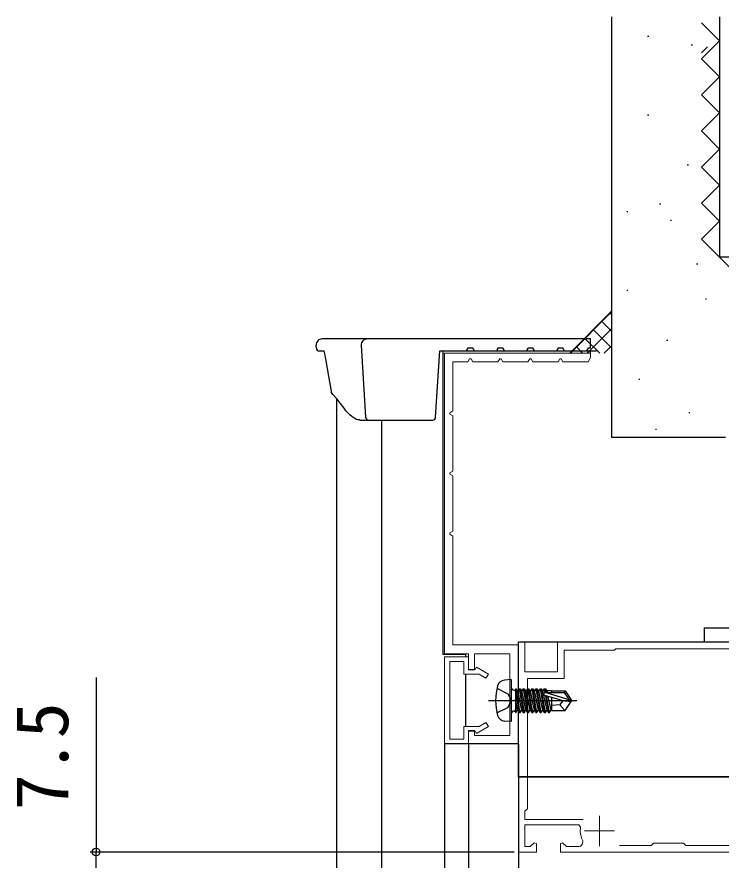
# Model space of a CAD drawing. Units: millimetres, scale not verified. Extents: x -525 to 525, y -783 to 779.
# Drawn here: x -227 to -109.8, y 220.9 to 361.2 of the extents above; entities that cross this region are included whole.
import ezdxf
from ezdxf.enums import TextEntityAlignment as Align

# ---------------------------------------------------------------- set-up
doc = ezdxf.new("R2010")
doc.units = ezdxf.units.MM
doc.header["$LTSCALE"] = 4
doc.layers.add('0-3_YKK_11', color=211, linetype='Continuous', lineweight=18)
for name, color, linetype in [('0-5_YKK_12', 2, 'Continuous'), ('0-6_YKK_13', 4, 'Continuous'), ('0-7_YKK_D', 6, 'Continuous'), ('0-9_YSS_K', 3, 'Continuous'), ('0-A_YSS_KE', 3, 'Continuous')]:
    doc.layers.add(name, color=color, linetype=linetype)
doc.styles.add('ＭＳ ゴシック', font='')
doc.styles.get('ＭＳ ゴシック').set_extended_font_data('MS Gothic')

msp = doc.modelspace()

# ---------------------------------------------------------------- linework, layer by layer
at = {"layer": '0-3_YKK_11'}
for p, q in [((-130, 228.2), (-130, 223.2)), ((-132.5, 225.7), (-127.5, 225.7))]:
    msp.add_line(p, q, dxfattribs=at)
at = {"layer": '0-3_YKK_11', "color": 30}
for points in [[(-155.8, 305.2), (-155.8, 255.2), (-151.8, 255.2), (-151.8, 252.5), (-150.8, 252.5), (-150.8, 255.2), (-144.9, 255.2), (-144.9, 241.6), (-150.8, 241.6), (-150.8, 242.4), (-151.8, 242.4), (-151.8, 240.2), (-143.5, 240.2), (-143.5, 256.7), (-154.4, 256.7), (-154.4, 274.796), (-154.9, 275.085), (-154.9, 275.316), (-154.4, 275.604), (-154.4, 284.796), (-154.9, 285.085), (-154.9, 285.316), (-154.4, 285.604), (-154.4, 294.796), (-154.9, 295.085), (-154.9, 295.316), (-154.4, 295.604), (-154.4, 303.8), (-151.904, 303.8), (-151.615, 304.3), (-151.385, 304.3), (-151.096, 303.8), (-146.904, 303.8), (-146.615, 304.3), (-146.385, 304.3), (-146.096, 303.8), (-141.904, 303.8), (-141.615, 304.3), (-141.385, 304.3), (-141.096, 303.8)], [(-141.096, 303.8), (-136.904, 303.8), (-136.615, 304.3), (-136.385, 304.3), (-136.096, 303.8), (-131.904, 303.8), (-131.5, 304.5), (-131.5, 305.2), (-155.8, 305.2)]]:
    msp.add_lwpolyline(points, dxfattribs=at)
at = {"layer": '0-3_YKK_11'}
for points in [[(-97.3, 256), (-97.3, 257.2), (-137, 257.2), (-137, 252.2), (-142.4, 252.2), (-142.4, 257.2), (-143.5, 257.2), (-143.5, 222.2), (-140.5, 222.2), (-140.5, 223.6), (-140.87, 223.754), (-141.524, 223.1), (-142.4, 223.1), (-142.4, 226.7), (-133.429, 226.7), (-133.135, 226.34)], [(-126.653, 223.3), (-121.4, 223.3), (-121, 223.7), (-116, 223.7), (-115.6, 223.3), (-100.5, 223.3), (-100.5, 251), (-101.55, 251), (-101.55, 256), (-127.3, 256), (-127.5, 255.8), (-135.9, 255.8), (-135.9, 251.1), (-142, 251.1), (-142, 229.4), (-142.4, 229), (-142.4, 227.6), (-132.721, 227.6)], [(-133.572, 223.1), (-135.476, 223.1), (-136.13, 223.754), (-136.5, 223.6), (-136.5, 222.2)], [(-136.5, 222.2), (-95.6, 222.2), (-95.6, 223.3)]]:
    msp.add_lwpolyline(points, dxfattribs=at)
at = {"layer": '0-3_YKK_11', "color": 30}
msp.add_lwpolyline([(-155.8, 254.7), (-155.8, 240.2), (-151.8, 240.2), (-151.8, 242.3), (-150.7, 242.3), (-150.485, 241.927), (-148.5, 243.073), (-148.9, 243.766), (-150.052, 243.1), (-152.6, 243.1), (-152.6, 241), (-154.9, 241), (-154.9, 253.9), (-152.6, 253.9), (-152.6, 251.8), (-150.052, 251.8), (-148.9, 251.135), (-148.5, 251.828), (-150.485, 252.974), (-150.7, 252.6), (-151.8, 252.6), (-151.8, 254.7)], close=True, dxfattribs=at)
at = {"layer": '0-3_YKK_11'}
for centre, radius, start, end in [((-130, 225.7), 3.2, 168.46306, 206.74369), ((-133.572, 223.9), 0.8, 269.99998, 26.74369)]:
    msp.add_arc(centre, radius, start, end, dxfattribs=at)
at = {"layer": '0-5_YKK_12'}
for p, q in [((-156.1, 305.601), (-130.5, 305.601)), ((-156.1, 305.601), (-156.1, 255.101)), ((-173.8, 297.716), (-173.8, 61.428)), ((-166.305, 294.1), (-166.305, 61.428)), ((-152.3, 255.101), (-156.1, 255.101)), ((-152.3, 255.101), (-152.3, 254.7)), ((-152.3, 251.8), (-152.3, 243.1)), ((-143.5, 240.201), (-152.3, 240.201)), ((-151.8, 240.201), (-151.8, 61.428)), ((-143.5, 240.201), (-143.467, 61.428)), ((-143.5, 234.7), (-62.5, 234.7)), ((-143.5, 234.7), (-143.5, 214.7))]:
    msp.add_line(p, q, dxfattribs=at)
msp.add_lwpolyline([(-152.3, 240.201), (-155.8, 240.2), (-155.8, 61.428)], dxfattribs=at)
at = {"layer": '0-6_YKK_13'}
for p, q in [((-174.093, 307.6), (-176.159, 307.6)), ((-168.659, 307.6), (-174.093, 307.6)), ((-131.5, 307.6), (-168.659, 307.6)), ((-131.5, 306.1), (-131.5, 307.6)), ((-177.129, 306.07), (-177.157, 306.539)), ((-169.657, 306.539), (-168.925, 294.57)), ((-151.9, 306.1), (-151.1, 306.1)), ((-146.9, 306.1), (-146.1, 306.1)), ((-141.9, 306.1), (-141.1, 306.1)), ((-136.9, 306.1), (-136.1, 306.1)), ((-131.9, 306.1), (-131.5, 306.1)), ((-176.63, 305.6), (-175.87, 305.6)), ((-157.275, 294.57), (-156.6, 305.6)), ((-156.601, 305.6), (-152.4, 305.6)), ((-150.6, 305.6), (-147.4, 305.6)), ((-145.6, 305.6), (-142.4, 305.6)), ((-140.6, 305.6), (-132.4, 305.6)), ((-131.5, 305.2), (-131.5, 305.6)), ((-175.501, 303.962), (-175.52, 304.078)), ((-169.871, 294.1), (-168.426, 294.1)), ((-168.426, 294.1), (-167.927, 294.1)), ((-167.927, 294.1), (-157.774, 294.1)), ((-112.5, 257.2), (-62.5, 257.2)), ((-144.698, 250.9), (-145.817, 250.802)), ((-144.698, 250.9), (-144.698, 243.9)), ((-144.198, 249.13), (-143.998, 249.13)), ((-143.998, 249.379), (-143.998, 245.421)), ((-143.998, 249.379), (-143.91, 249.379)), ((-143.21, 245.421), (-143.91, 249.379)), ((-143.91, 249.379), (-143.692, 249)), ((-143.692, 249), (-142.992, 245.8)), ((-143.604, 249), (-143.692, 249)), ((-143.385, 249.379), (-143.604, 249)), ((-142.904, 245.8), (-143.604, 249)), ((-143.385, 249.379), (-143.21, 249.379)), ((-142.51, 245.421), (-143.21, 249.379)), ((-143.21, 249.379), (-142.992, 249)), ((-142.992, 249), (-142.292, 245.8)), ((-142.904, 249), (-142.992, 249)), ((-142.685, 249.379), (-142.904, 249)), ((-142.204, 249), (-142.292, 249)), ((-141.985, 249.379), (-142.204, 249)), ((-141.504, 245.8), (-142.204, 249)), ((-141.985, 249.379), (-141.81, 249.379)), ((-141.985, 249.379), (-141.285, 245.421)), ((-141.81, 249.379), (-141.592, 249)), ((-141.11, 245.421), (-141.81, 249.379)), ((-141.592, 249), (-140.892, 245.8)), ((-141.504, 249), (-141.592, 249)), ((-141.285, 249.379), (-141.504, 249)), ((-140.804, 245.8), (-141.504, 249)), ((-141.285, 249.379), (-140.585, 245.421)), ((-141.285, 249.379), (-141.11, 249.379)), ((-141.11, 249.379), (-140.892, 249)), ((-140.41, 245.421), (-141.11, 249.379)), ((-140.892, 249), (-140.192, 245.8)), ((-140.804, 249), (-140.892, 249)), ((-140.585, 249.379), (-140.804, 249)), ((-140.104, 245.8), (-140.804, 249)), ((-140.585, 249.379), (-139.885, 245.421)), ((-140.585, 249.379), (-140.41, 249.379)), ((-140.41, 249.379), (-140.192, 249)), ((-139.71, 245.421), (-140.41, 249.379)), ((-140.192, 249), (-139.492, 245.8)), ((-140.104, 249), (-140.192, 249)), ((-139.885, 249.379), (-140.104, 249)), ((-139.404, 245.8), (-140.104, 249)), ((-139.885, 249.379), (-139.185, 245.421)), ((-139.885, 249.379), (-139.71, 249.379)), ((-139.71, 249.379), (-139.492, 249)), ((-139.01, 245.421), (-139.71, 249.379)), ((-139.492, 249), (-138.792, 245.8)), ((-139.404, 249), (-139.492, 249)), ((-139.185, 249.379), (-139.404, 249)), ((-138.704, 245.8), (-139.404, 249)), ((-139.185, 249.379), (-139.074, 248.749)), ((-139.185, 249.379), (-139.01, 249.379)), ((-138.899, 248.75), (-139.01, 249.379)), ((-137.998, 249), (-138.792, 249)), ((-137.998, 249.05), (-137.998, 248.75)), ((-135.903, 248.75), (-135.06, 247.55)), ((-135.71, 249.05), (-134.698, 247.55)), ((-148.451, 247.4), (-133.768, 247.4)), ((-143.998, 247.2), (-143.692, 245.8)), ((-136.204, 247.4), (-139.105, 248.26)), ((-138.981, 248.223), (-138.485, 245.421)), ((-138.31, 245.421), (-138.796, 248.169)), ((-138.597, 248.109), (-138.092, 245.8)), ((-137.998, 247.932), (-137.998, 245.75)), ((-136.204, 247.4), (-134.698, 247.4)), ((-136.204, 247.4), (-134.698, 247.25)), ((-135.71, 245.75), (-134.698, 247.25)), ((-135.06, 247.55), (-134.698, 247.55)), ((-134.698, 247.55), (-134.698, 247.25)), ((-144.198, 245.67), (-143.998, 245.67)), ((-143.91, 245.421), (-143.692, 245.8)), ((-143.604, 245.8), (-143.692, 245.8)), ((-143.21, 245.421), (-142.992, 245.8)), ((-142.904, 245.8), (-142.992, 245.8)), ((-142.51, 245.421), (-142.292, 245.8)), ((-142.204, 245.8), (-142.292, 245.8)), ((-141.81, 245.421), (-141.592, 245.8)), ((-141.504, 245.8), (-141.592, 245.8)), ((-141.285, 245.421), (-141.504, 245.8)), ((-141.11, 245.421), (-140.892, 245.8)), ((-140.804, 245.8), (-140.892, 245.8)), ((-140.585, 245.421), (-140.804, 245.8)), ((-140.41, 245.421), (-140.192, 245.8)), ((-140.104, 245.8), (-140.192, 245.8)), ((-139.885, 245.421), (-140.104, 245.8)), ((-139.71, 245.421), (-139.492, 245.8)), ((-139.404, 245.8), (-139.492, 245.8)), ((-139.185, 245.421), (-139.404, 245.8)), ((-139.01, 245.421), (-138.792, 245.8)), ((-138.704, 245.8), (-138.792, 245.8)), ((-138.485, 245.421), (-138.704, 245.8)), ((-138.31, 245.421), (-138.092, 245.8)), ((-138.004, 245.8), (-138.092, 245.8)), ((-137.998, 245.75), (-135.71, 245.75)), ((-136.598, 246.7), (-135.786, 245.75)), ((-142.685, 245.421), (-142.51, 245.421)), ((-141.285, 245.421), (-141.11, 245.421)), ((-140.585, 245.421), (-140.41, 245.421)), ((-139.885, 245.421), (-139.71, 245.421)), ((-139.185, 245.421), (-139.01, 245.421)), ((-138.485, 245.421), (-138.31, 245.421)), ((-144.698, 243.9), (-145.817, 243.998))]:
    msp.add_line(p, q, dxfattribs=at)
for points in [[(-175.52, 304.078), (-175.59, 304.492), (-175.66, 304.846), (-175.728, 305.155), (-175.793, 305.409), (-175.852, 305.6)], [(-174.636, 298.878), (-175.078, 301.423), (-175.501, 303.97)], [(-174.374, 298.374), (-174.503, 298.521), (-174.585, 298.695), (-174.628, 298.879)], [(-172.513, 296.068), (-173.094, 296.852), (-173.717, 297.619), (-174.381, 298.369)], [(-169.883, 294.11), (-170.23, 294.143), (-170.565, 294.264), (-170.894, 294.439), (-171.221, 294.669), (-171.548, 294.949), (-171.873, 295.277), (-172.197, 295.647), (-172.511, 296.077)], [(-112.5, 257.2), (-112.5, 259.5), (-62.5, 259.5)], [(-147.061, 249.45), (-145.246, 248.545), (-144.637, 247.4)], [(-143.998, 248.886), (-143.385, 245.421), (-143.21, 245.421)], [(-143.385, 249.379), (-142.685, 245.421), (-142.904, 245.8)], [(-141.985, 245.421), (-142.204, 245.8), (-142.904, 249)], [(-142.685, 249.379), (-141.985, 245.421), (-141.81, 245.421), (-142.51, 249.379)], [(-142.685, 249.379), (-142.51, 249.379), (-142.292, 249), (-141.592, 245.8)], [(-135.06, 247.55), (-139.049, 248.75), (-135.903, 248.75)], [(-139.01, 249.379), (-138.792, 249), (-138.737, 248.75)], [(-137.998, 249.05), (-135.71, 249.05), (-135.903, 248.75)], [(-147.061, 245.35), (-145.246, 246.255), (-144.637, 247.4)], [(-143.385, 245.421), (-143.604, 245.8), (-143.998, 247.601)], [(-136.097, 247.4), (-136.598, 246.7), (-137.998, 246.56)], [(-143.998, 245.421), (-143.91, 245.421), (-143.998, 245.915)]]:
    msp.add_lwpolyline(points, dxfattribs=at)
msp.add_lwpolyline([(-143.5, 257.2), (-62.5, 257.2), (-62.5, 234.7), (-143.5, 234.7)], close=True, dxfattribs=at)
for centre, radius, start, end in [((-176.159, 306.6), 1, 90, 183.5), ((-168.659, 306.6), 1, 90, 183.5), ((-176.63, 306.1), 0.5, 183.5, 270), ((-152.4, 306.1), 0.5, 270, 356.5), ((-152.4, 306.1), 0.5, 356.5, 0), ((-150.6, 306.1), 0.5, 180, 183.5), ((-150.6, 306.1), 0.5, 183.5, 270), ((-147.4, 306.1), 0.5, 270, 356.5), ((-147.4, 306.1), 0.5, 356.5, 0), ((-145.6, 306.1), 0.5, 180, 183.5), ((-145.6, 306.1), 0.5, 183.5, 270), ((-142.4, 306.1), 0.5, 270, 356.5), ((-142.4, 306.1), 0.5, 356.5, 0), ((-140.6, 306.1), 0.5, 180, 183.5), ((-140.6, 306.1), 0.5, 183.5, 270), ((-137.4, 306.1), 0.5, 270, 356.5), ((-137.4, 306.1), 0.5, 356.5, 0), ((-135.6, 306.1), 0.5, 180, 183.5), ((-135.6, 306.1), 0.5, 183.5, 270), ((-132.4, 306.1), 0.5, 270, 356.5), ((-132.4, 306.1), 0.5, 356.5, 0), ((-168.426, 294.6), 0.5, 183.5, 270), ((-157.774, 294.6), 0.5, 270, 356.5), ((-138.298, 247.4), 9, 164.11915, 195.88085), ((-145.704, 249.507), 1.3, 95, 164.11915), ((-144.198, 249.63), 0.5, 180, 270), ((-139.049, 248.502), 0.248, 90, 257.19096), ((-144.198, 245.17), 0.5, 90, 180), ((-145.704, 245.293), 1.3, 195.88085, 265)]:
    msp.add_arc(centre, radius, start, end, dxfattribs=at)
at = {"layer": '0-7_YKK_D'}
for p, q in [((-213.8, 251.267), (-213.8, 222.2)), ((-144.2, 222.2), (-214.8, 222.2)), ((-213.8, 214.7), (-213.8, 222.2))]:
    msp.add_line(p, q, dxfattribs=at)
msp.add_circle((-213.8, 222.2), 0.637, dxfattribs=at)
at = {"layer": '0-9_YSS_K'}
for p, q in [((-110, 361.199), (-110, 321.205)), ((-121.996, 357.974), (-121.796, 357.974)), ((-114.727, 356.52), (-114.527, 356.52)), ((-113, 355.205), (-112.005, 356.199)), ((-121.996, 344.89), (-121.796, 344.89)), ((-115.381, 336.554), (-115.181, 336.554)), ((-120.006, 330.078), (-119.806, 330.078)), ((-125.464, 328.817), (-125.264, 328.817)), ((-118.195, 327.363), (-117.995, 327.363)), ((-113.833, 320.094), (-113.633, 320.094)), ((-107, 318.205), (-110, 321.205)), ((-125.464, 315.733), (-125.264, 315.733)), ((-112.38, 314.279), (-112.18, 314.279)), ((-128, 312.2), (-135.001, 305.199)), ((-134.885, 305.199), (-128, 312.084)), ((-128, 311.744), (-128.228, 311.972)), ((-128, 308.916), (-129.642, 310.558)), ((-132.056, 305.2), (-128, 309.255)), ((-128, 306.087), (-131.056, 309.144)), ((-129.941, 305.2), (-132.471, 307.73)), ((-118.849, 307.397), (-118.649, 307.397)), ((-132.769, 305.199), (-133.885, 306.315)), ((-129.227, 305.2), (-128, 306.427)), ((-123.474, 300.921), (-123.274, 300.921)), ((-115.148, 295.37), (-114.948, 295.37)), ((-120.699, 292.595), (-120.499, 292.595))]:
    msp.add_line(p, q, dxfattribs=at)
for points in [[(-98, 361.199), (-98, 321.205), (-110, 321.205)], [(-110, 333.205), (-113, 336.205), (-110, 339.205), (-113, 342.205), (-110, 345.205), (-113, 348.205), (-110, 351.205), (-113, 354.205), (-110, 357.205), (-113, 360.205)], [(-110, 321.205), (-113, 324.205), (-110, 327.205), (-113, 330.205), (-110, 333.205)]]:
    msp.add_lwpolyline(points, dxfattribs=at)
at = {"layer": '0-A_YSS_KE'}
for p in [(-128, 361.199), (-109, 291.2)]:
    msp.add_line(p, (-128, 291.2), dxfattribs=at)

# ---------------------------------------------------------------- texts
at = {"layer": '0-7_YKK_D', "style": 'ＭＳ ゴシック'}
msp.add_text('7.5', height=8.798, rotation=90, dxfattribs=at).set_placement((-215.8, 229.153), align=Align.BOTTOM_LEFT)

doc.saveas('drawing.dxf')
